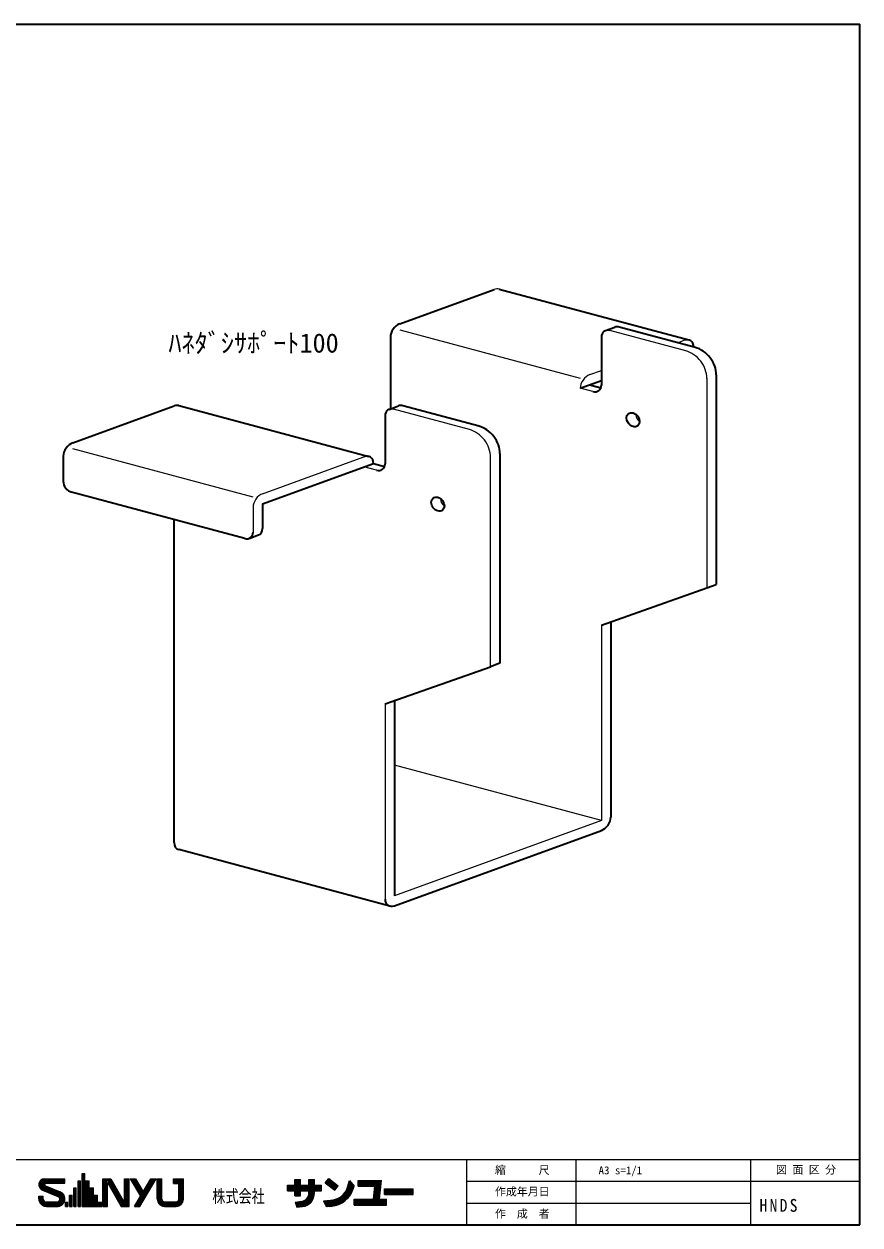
# Model space of a CAD drawing. Units: millimetres on the paper. Extents: x -405 to 405, y -286 to 286.
# Drawn here: x 213.6 to 405, y 11 to 286 of the extents above; entities that cross this region are included whole.
import ezdxf
from ezdxf.enums import TextEntityAlignment as Align

# ---------------------------------------------------------------- set-up
doc = ezdxf.new("R2010")
doc.units = ezdxf.units.MM
for name, color, linetype, lineweight in [('0-1_本体', 7, 'Continuous', 35), ('0-8_寸法', 4, 'Continuous', 18), ('F-0_枠図面', 4, 'Continuous', 18)]:
    doc.layers.add(name, color=color, linetype=linetype, lineweight=lineweight)
doc.layers.add('F-2_文字1', color=7, linetype='Continuous')
doc.layers.add('F-3_文字2', color=7, linetype='Continuous')
doc.styles.add('ＭＳ ゴシック', font='')
doc.styles.get('ＭＳ ゴシック').set_extended_font_data('MS Gothic')

msp = doc.modelspace()

# ---------------------------------------------------------------- linework, layer by layer
at = {"layer": '0-1_本体'}
for p, q in [((299.667, 217.358), (321.281, 225.225)), ((322.38, 225.306), (365.846, 213.659)), ((346.733, 215.788), (348.894, 216.575)), ((367.315, 211.932), (349.895, 216.6)), ((297.506, 214.272), (297.506, 197.871)), ((345.802, 214.331), (345.802, 203.331)), ((340.972, 202.625), (345.802, 204.383)), ((372.111, 205.682), (372.111, 157.647)), ((340.972, 202.624), (340.972, 202.625)), ((343.133, 203.412), (345.7, 202.724)), ((224.773, 190.099), (247.985, 198.548)), ((249.084, 198.628), (292.55, 186.981)), ((297.211, 197.764), (299.372, 198.551)), ((317.793, 193.908), (300.373, 198.575)), ((296.28, 196.306), (296.28, 185.306)), ((222.612, 187.013), (222.612, 181.299)), ((322.589, 187.657), (322.589, 139.623)), ((268.24, 176.153), (293.612, 185.387)), ((293.612, 185.387), (296.178, 184.699)), ((264.147, 168.184), (224.53, 178.799)), ((268.24, 176.153), (268.24, 170.453)), ((247.984, 98.546), (247.984, 172.514)), ((265.146, 168.208), (267.308, 168.995)), ((345.802, 148.331), (369.95, 156.86)), ((369.95, 156.86), (372.111, 157.647)), ((347.963, 149.094), (347.963, 104.418)), ((296.28, 130.306), (320.428, 138.836)), ((322.589, 139.623), (320.428, 138.836)), ((298.441, 131.07), (298.441, 86.393)), ((298.44, 84.093), (345.802, 101.331)), ((297.338, 84.013), (249.042, 96.954))]:
    msp.add_line(p, q, dxfattribs=at)
at = {"layer": '0-1_本体', "color": 4, "lineweight": 18}
for p, q in [((299.667, 215.993), (340.972, 204.925)), ((365.154, 211.145), (347.734, 215.813)), ((363.231, 213.027), (364.748, 213.579)), ((366.871, 212.051), (366.908, 212.065)), ((366.908, 212.041), (366.908, 212.066)), ((343.133, 205.712), (345.802, 206.683)), ((369.95, 204.895), (369.95, 156.86)), ((343.87, 201.849), (340.972, 202.625)), ((315.632, 193.121), (298.212, 197.789)), ((266.079, 177.666), (224.773, 188.734)), ((268.24, 178.453), (291.452, 186.901)), ((294.348, 183.824), (291.45, 184.601)), ((320.428, 138.836), (320.428, 186.871)), ((266.079, 175.366), (266.079, 169.666)), ((296.28, 130.306), (296.28, 85.605)), ((345.802, 103.631), (298.441, 86.393))]:
    msp.add_line(p, q, dxfattribs=at)
msp.add_lwpolyline([(345.802, 148.331), (345.802, 103.631), (298.441, 116.321)], dxfattribs=at)
for centre, major_axis, ratio, start_param, end_param in [((321.28, 222.925), (1.528, 2.183), 0.7, 0.2472663, 0.7855464), ((365.12, 206.154), (-3.409, 4.443), 0.77, 3.9252521, 5.4995259), ((343.133, 203.412), (1.528, 2.183), 0.7, 0.7849535, 2.3566391), ((355.208, 196.176), (-1.065, 1.388), 0.77, 0.7546607, 1.910588), ((315.599, 188.13), (-3.409, 4.443), 0.77, 3.9252521, 5.4995259), ((268.24, 176.153), (1.528, 2.183), 0.7, 0.7849535, 2.3566391), ((310.515, 176.858), (-1.065, 1.388), 0.77, 0.7546607, 1.910588)]:
    msp.add_ellipse(centre, major_axis=major_axis, ratio=ratio, start_param=start_param, end_param=end_param, dxfattribs=at)
at = {"layer": '0-1_本体'}
for centre, major_axis, ratio, start_param, end_param in [((299.667, 215.058), (1.528, 2.183), 0.7, 0.7849535, 2.3566391), ((347.734, 213.813), (-1.364, 1.777), 0.77, 5.4925709, 7.0737997), ((349.895, 214.6), (-1.364, 1.777), 0.77, 5.4925709, 6.0458493), ((364.746, 211.278), (1.528, 2.183), 0.7, 5.4976389, 7.0687317), ((367.282, 206.941), (-3.409, 4.443), 0.77, 3.9252521, 5.4995259), ((343.87, 203.849), (-1.364, 1.777), 0.77, 2.3509783, 3.932207), ((247.984, 196.247), (1.528, 2.183), 0.7, 0.2472663, 0.7855464), ((300.373, 196.575), (-1.364, 1.777), 0.77, 5.4925709, 6.0458493), ((298.212, 195.789), (-1.364, 1.777), 0.77, 5.4925709, 7.0737997), ((317.76, 188.917), (-3.409, 4.443), 0.77, 3.9252521, 5.4995259), ((224.773, 187.799), (1.528, 2.183), 0.7, 0.7849535, 2.3566391), ((291.45, 184.601), (1.528, 2.183), 0.7, 5.4976389, 7.0687317), ((294.348, 185.824), (-1.364, 1.777), 0.77, 2.3509783, 3.932207), ((224.544, 180.795), (-1.364, 1.777), 0.77, 0.7836594, 2.3579332), ((264.147, 170.184), (-1.364, 1.777), 0.77, 2.3509783, 3.932207), ((266.308, 170.97), (-1.364, 1.777), 0.77, 2.901742, 3.932207), ((345.802, 103.631), (1.528, 2.183), 0.7, 3.9265462, 5.4982318), ((250.145, 99.334), (1.528, 2.183), 0.7, 2.3560463, 3.3915769), ((298.441, 86.393), (1.528, 2.183), 0.7, 2.3560463, 3.927139)]:
    msp.add_ellipse(centre, major_axis=major_axis, ratio=ratio, start_param=start_param, end_param=end_param, dxfattribs=at)
for centre in [(353.046, 195.39), (308.354, 176.071)]:
    msp.add_ellipse(centre, major_axis=(-1.065, 1.388), ratio=0.77, dxfattribs=at)
at = {"layer": 'F-0_枠図面', "color": 7, "lineweight": 35}
for p, q in [((15.5, 286), (405, 286)), ((405, 11), (405, 286)), ((405, 16), (405, 16))]:
    msp.add_line(p, q, dxfattribs=at)
at = {"layer": 'F-0_枠図面'}
for p, q in [((15.5, 26), (405, 26)), ((315, 11), (315, 26)), ((340, 11), (340, 26)), ((380, 11), (380, 26)), ((226.976, 22.771), (227.576, 22.771)), ((226.976, 15.244), (226.976, 22.771)), ((227.187, 15.244), (227.187, 22.771)), ((227.398, 15.244), (227.398, 22.771)), ((227.576, 21.106), (227.576, 22.771)), ((217.018, 20.184), (218.359, 20.184)), ((217.029, 20.395), (218.387, 20.395)), ((217.041, 19.973), (218.572, 19.973)), ((217.074, 20.606), (223.013, 20.606)), ((217.098, 19.762), (219.08, 19.762)), ((217.156, 20.817), (223.013, 20.817)), ((217.196, 19.551), (219.588, 19.551)), ((217.285, 21.028), (223.013, 21.028)), ((217.345, 19.34), (220.097, 19.34)), ((217.48, 21.239), (223.013, 21.239)), ((217.807, 21.45), (223.013, 21.45)), ((218.35, 21.572), (223.013, 21.572)), ((218.525, 19.992), (221.945, 18.574)), ((218.608, 20.539), (223.013, 20.539)), ((223.013, 20.539), (223.013, 21.572)), ((225.045, 15.244), (225.045, 19.485)), ((225.045, 19.485), (225.588, 19.485)), ((225.256, 15.244), (225.256, 19.485)), ((225.466, 15.244), (225.466, 19.485)), ((225.588, 15.244), (225.588, 19.485)), ((226.01, 21.106), (226.555, 21.106)), ((226.01, 15.244), (226.01, 21.106)), ((226.221, 15.244), (226.221, 21.106)), ((226.432, 15.244), (226.432, 21.106)), ((226.555, 15.244), (226.555, 21.106)), ((227.576, 21.106), (228.542, 21.106)), ((227.609, 15.244), (227.609, 21.106)), ((227.82, 15.244), (227.82, 21.106)), ((228.031, 15.244), (228.031, 21.106)), ((228.242, 15.244), (228.242, 21.106)), ((228.453, 15.244), (228.453, 21.106)), ((228.542, 19.485), (228.542, 21.106)), ((228.542, 19.485), (229.508, 19.485)), ((228.664, 15.244), (228.664, 19.485)), ((228.875, 15.244), (228.875, 19.485)), ((229.086, 15.244), (229.086, 19.485)), ((229.297, 15.244), (229.297, 19.485)), ((229.508, 17.864), (229.508, 19.485)), ((231.672, 21.572), (233.504, 21.572)), ((231.672, 15.244), (231.672, 21.572)), ((231.883, 15.244), (231.883, 21.572)), ((232.094, 15.244), (232.094, 21.572)), ((232.305, 15.244), (232.305, 21.572)), ((232.51, 21.596), (236.078, 15.244)), ((232.516, 15.244), (232.516, 21.572)), ((232.738, 15.244), (232.738, 20.759)), ((232.738, 20.759), (235.836, 15.244)), ((232.766, 21.572), (236.319, 15.244)), ((233.008, 21.572), (236.562, 15.244)), ((233.25, 21.572), (236.718, 15.395)), ((233.504, 21.572), (236.602, 16.056)), ((236.602, 16.056), (236.602, 21.572)), ((236.602, 21.572), (237.668, 21.572)), ((236.824, 15.244), (236.824, 21.572)), ((237.035, 15.244), (237.035, 21.572)), ((237.246, 15.244), (237.246, 21.572)), ((237.457, 15.244), (237.457, 21.572)), ((237.668, 15.244), (237.668, 21.572)), ((237.901, 21.572), (239.14, 21.572)), ((237.901, 21.572), (240.278, 17.566)), ((238.146, 21.572), (240.53, 17.555)), ((238.391, 21.572), (240.653, 17.762)), ((238.637, 21.572), (240.776, 17.968)), ((238.882, 21.572), (240.898, 18.175)), ((239.14, 21.572), (240.898, 18.61)), ((239.158, 15.244), (242.914, 21.572)), ((239.403, 15.244), (243.16, 21.572)), ((239.649, 15.244), (243.405, 21.572)), ((239.894, 15.244), (243.65, 21.572)), ((240.139, 15.244), (243.896, 21.572)), ((240.898, 18.61), (242.656, 21.572)), ((242.656, 21.572), (243.896, 21.572)), ((244.129, 16.909), (244.129, 21.572)), ((244.129, 21.572), (245.195, 21.572)), ((244.34, 16.781), (244.34, 21.572)), ((244.551, 16.781), (244.551, 21.572)), ((244.762, 16.781), (244.762, 21.572)), ((244.973, 16.781), (244.973, 21.572)), ((245.195, 16.909), (245.195, 21.572)), ((247.859, 21.572), (250.124, 21.572)), ((247.859, 20.506), (247.859, 21.572)), ((247.859, 20.506), (249.058, 20.506)), ((248.07, 20.506), (248.07, 21.572)), ((248.281, 20.506), (248.281, 21.572)), ((248.492, 20.506), (248.492, 21.572)), ((248.703, 20.506), (248.703, 21.572)), ((248.914, 20.506), (248.914, 21.572)), ((249.058, 16.909), (249.058, 20.506)), ((249.125, 20.506), (249.125, 21.572)), ((249.28, 16.781), (249.28, 21.572)), ((249.491, 16.781), (249.491, 21.572)), ((249.702, 16.781), (249.702, 21.572)), ((249.913, 16.781), (249.913, 21.572)), ((250.124, 16.909), (250.124, 21.572)), ((273.98, 20.127), (275.661, 20.127)), ((273.98, 18.809), (273.98, 20.127)), ((273.98, 20.074), (281.725, 20.074)), ((273.98, 19.863), (281.725, 19.863)), ((273.98, 19.652), (281.725, 19.652)), ((273.98, 19.441), (281.725, 19.441)), ((275.661, 20.127), (275.661, 21.379)), ((275.661, 21.379), (276.913, 21.379)), ((275.872, 17.655), (275.872, 21.379)), ((276.083, 17.655), (276.083, 21.379)), ((276.293, 17.655), (276.293, 21.379)), ((276.504, 17.655), (276.504, 21.379)), ((276.715, 17.655), (276.715, 21.379)), ((276.913, 20.127), (276.913, 21.379)), ((276.913, 20.127), (278.858, 20.127)), ((278.858, 21.379), (280.11, 21.379)), ((278.858, 20.127), (278.858, 21.379)), ((279.069, 15.969), (279.069, 21.379)), ((279.28, 16.176), (279.28, 21.379)), ((279.491, 16.428), (279.491, 21.379)), ((279.702, 16.749), (279.702, 21.379)), ((279.913, 17.199), (279.913, 21.379)), ((280.11, 20.127), (280.11, 21.379)), ((280.11, 20.127), (281.725, 20.127)), ((281.725, 18.809), (281.725, 20.127)), ((282.609, 20.65), (283.373, 21.643)), ((282.609, 20.65), (284.752, 19.002)), ((282.738, 20.817), (284.88, 19.17)), ((282.867, 20.985), (285.009, 19.337)), ((282.995, 21.152), (285.138, 19.504)), ((283.124, 21.319), (285.266, 19.671)), ((283.253, 21.486), (285.395, 19.838)), ((283.373, 21.643), (285.515, 19.995)), ((283.382, 15.265), (289.051, 19.421)), ((284.752, 19.002), (285.515, 19.995)), ((286.521, 17.827), (289.152, 19.756)), ((287.145, 18.547), (289.134, 20.004)), ((287.43, 19.016), (288.996, 20.164)), ((287.612, 19.412), (288.858, 20.325)), ((287.737, 19.765), (288.72, 20.486)), ((287.767, 19.864), (288.152, 21.149)), ((287.838, 20.1), (288.583, 20.646)), ((287.938, 20.435), (288.445, 20.807)), ((288.039, 20.771), (288.307, 20.967)), ((288.152, 21.149), (289.202, 19.923)), ((289.048, 19.408), (289.202, 19.923)), ((290.088, 19.896), (290.088, 21.149)), ((290.088, 21.149), (295.458, 21.149)), ((290.088, 20.938), (295.223, 20.938)), ((290.088, 20.727), (294.988, 20.727)), ((290.088, 20.516), (294.753, 20.516)), ((290.088, 20.305), (294.518, 20.305)), ((290.088, 20.094), (294.282, 20.094)), ((290.088, 19.896), (293.929, 19.896)), ((293.607, 16.93), (293.929, 19.896)), ((293.713, 16.811), (294.059, 19.988)), ((293.925, 16.811), (294.282, 20.094)), ((294.138, 16.811), (294.518, 20.305)), ((294.35, 16.811), (294.753, 20.516)), ((294.562, 16.811), (294.988, 20.727)), ((294.774, 16.811), (295.223, 20.938)), ((294.999, 16.93), (295.458, 21.149)), ((296.153, 17.952), (296.153, 19.27)), ((296.153, 19.27), (302.745, 19.27)), ((302.745, 17.952), (302.745, 19.27)), ((315, 21), (405, 21)), ((217.018, 17.575), (218.05, 17.575)), ((217.018, 16.976), (217.018, 17.575)), ((217.019, 17.442), (218.051, 17.442)), ((217.019, 17.231), (218.051, 17.231)), ((217.019, 17.02), (218.051, 17.02)), ((217.026, 16.809), (218.064, 16.809)), ((217.059, 16.598), (218.146, 16.598)), ((217.574, 19.129), (220.605, 19.129)), ((217.851, 18.974), (221.384, 17.509)), ((217.985, 18.918), (221.114, 18.918)), ((218.05, 16.942), (218.05, 17.575)), ((218.493, 18.707), (221.622, 18.707)), ((219.002, 18.497), (222.107, 18.497)), ((219.51, 18.286), (222.412, 18.286)), ((220.019, 18.075), (222.619, 18.075)), ((220.527, 17.864), (222.767, 17.864)), ((221.036, 17.653), (222.875, 17.653)), ((221.52, 17.442), (222.949, 17.442)), ((221.725, 17.231), (222.994, 17.231)), ((221.733, 16.598), (222.971, 16.598)), ((221.804, 17.02), (223.012, 17.02)), ((221.806, 16.809), (223.005, 16.809)), ((224.079, 17.864), (224.623, 17.864)), ((224.079, 15.244), (224.079, 17.864)), ((224.29, 15.244), (224.29, 17.864)), ((224.501, 15.244), (224.501, 17.864)), ((224.623, 15.244), (224.623, 17.864)), ((229.508, 17.864), (230.473, 17.864)), ((229.508, 15.244), (229.508, 17.864)), ((229.719, 15.244), (229.719, 17.864)), ((229.929, 15.244), (229.929, 17.864)), ((230.14, 15.244), (230.14, 17.864)), ((230.351, 15.244), (230.351, 17.864)), ((230.473, 16.243), (230.473, 17.864)), ((238.9, 15.244), (240.278, 17.566)), ((244.129, 16.887), (244.151, 16.887)), ((244.134, 16.781), (245.208, 16.781)), ((244.164, 16.57), (245.299, 16.57)), ((248.953, 16.57), (250.089, 16.57)), ((249.044, 16.781), (250.119, 16.781)), ((273.98, 19.23), (281.725, 19.23)), ((273.98, 19.02), (281.725, 19.02)), ((273.98, 18.809), (275.661, 18.809)), ((275.661, 17.655), (275.661, 18.809)), ((275.661, 17.655), (276.913, 17.655)), ((275.781, 16.058), (279.563, 16.529)), ((276.913, 18.809), (278.858, 18.809)), ((276.913, 17.655), (276.913, 18.809)), ((277.243, 16.453), (279.626, 16.749)), ((278.061, 16.767), (279.6, 16.959)), ((278.351, 17.016), (279.574, 17.168)), ((278.54, 17.252), (279.548, 17.377)), ((278.752, 15.88), (278.752, 17.673)), ((278.858, 18.28), (278.858, 18.809)), ((278.858, 15.88), (278.858, 18.277)), ((280.11, 18.809), (281.725, 18.809)), ((280.11, 18.285), (280.11, 18.809)), ((282.22, 16.534), (283.805, 16.663)), ((282.22, 16.534), (282.78, 15.216)), ((282.314, 16.313), (282.665, 16.57)), ((282.398, 16.113), (283.066, 16.603)), ((282.483, 15.914), (283.467, 16.635)), ((282.568, 15.715), (283.869, 16.668)), ((282.653, 15.515), (284.3, 16.723)), ((282.737, 15.316), (284.834, 16.852)), ((282.98, 15.232), (285.708, 17.231)), ((283.783, 15.297), (288.937, 19.075)), ((284.189, 15.333), (288.786, 18.703)), ((284.643, 15.404), (288.582, 18.291)), ((285.182, 15.538), (288.292, 17.817)), ((285.914, 15.813), (287.809, 17.202)), ((289.199, 15.546), (289.199, 16.93)), ((289.199, 16.93), (293.607, 16.93)), ((289.199, 16.811), (296.647, 16.811)), ((289.199, 16.6), (296.647, 16.6)), ((294.999, 16.93), (296.647, 16.93)), ((296.153, 19.112), (302.745, 19.112)), ((296.153, 18.901), (302.745, 18.901)), ((296.153, 18.69), (302.745, 18.69)), ((296.153, 18.479), (302.745, 18.479)), ((296.153, 18.268), (302.745, 18.268)), ((296.153, 18.057), (302.745, 18.057)), ((296.153, 17.952), (302.745, 17.952)), ((296.647, 15.546), (296.647, 16.93)), ((217.121, 16.387), (218.348, 16.387)), ((217.213, 16.176), (222.818, 16.176)), ((217.343, 15.965), (222.688, 15.965)), ((217.522, 15.754), (222.51, 15.754)), ((217.776, 15.543), (222.255, 15.543)), ((218.202, 15.332), (221.829, 15.332)), ((218.716, 16.276), (221.25, 16.276)), ((218.75, 15.244), (221.425, 15.244)), ((221.54, 16.387), (222.91, 16.387)), ((223.113, 15.244), (223.113, 16.243)), ((223.113, 16.243), (223.657, 16.243)), ((223.113, 15.244), (223.657, 15.244)), ((223.289, 15.244), (223.289, 16.243)), ((223.5, 15.244), (223.5, 16.243)), ((223.657, 15.244), (223.657, 16.243)), ((224.079, 15.244), (224.623, 15.244)), ((225.045, 15.244), (225.588, 15.244)), ((226.01, 15.244), (226.555, 15.244)), ((226.976, 15.244), (231.439, 15.244)), ((230.473, 16.243), (231.439, 16.243)), ((230.562, 15.244), (230.562, 16.243)), ((230.773, 15.244), (230.773, 16.243)), ((230.984, 15.244), (230.984, 16.243)), ((231.195, 15.244), (231.195, 16.243)), ((231.406, 15.244), (231.406, 16.243)), ((231.439, 15.244), (231.439, 16.243)), ((231.672, 15.244), (232.738, 15.244)), ((235.836, 15.244), (237.668, 15.244)), ((238.9, 15.244), (240.139, 15.244)), ((244.222, 16.359), (245.555, 16.359)), ((244.313, 16.149), (249.94, 16.149)), ((244.442, 15.938), (249.811, 15.938)), ((244.622, 15.727), (249.631, 15.727)), ((244.882, 15.516), (249.371, 15.516)), ((245.347, 15.305), (248.905, 15.305)), ((245.794, 16.309), (248.459, 16.309)), ((245.794, 15.244), (248.459, 15.244)), ((248.698, 16.359), (250.031, 16.359)), ((275.712, 16.262), (277.236, 16.452)), ((275.712, 16.262), (276.122, 15.051)), ((275.85, 15.854), (279.384, 16.294)), ((275.919, 15.65), (279.16, 16.054)), ((275.988, 15.446), (278.867, 15.805)), ((276.057, 15.242), (278.447, 15.54)), ((276.122, 15.051), (277.404, 15.211)), ((282.78, 15.216), (284.096, 15.322)), ((289.199, 16.389), (296.647, 16.389)), ((289.199, 16.178), (296.647, 16.178)), ((289.199, 15.967), (296.647, 15.967)), ((289.199, 15.756), (296.647, 15.756)), ((289.199, 15.546), (296.647, 15.546)), ((315, 16), (380, 16))]:
    msp.add_line(p, q, dxfattribs=at)
at = {"layer": 'F-0_枠図面', "color": 7, "lineweight": 35}
msp.add_lwpolyline([(15.5, 286), (15.5, 11), (405, 11)], dxfattribs=at)
at = {"layer": 'F-0_枠図面'}
for centre, radius, start, end in [((218.368, 20.221), 1.35, 90.76968, 251.60579), ((218.634, 20.255), 0.284, 92.62549, 247.52919), ((283.531, 21.054), 4.4, 273.5696, 344.30289), ((283.527, 21.058), 5.762, 273.9684, 344.73839), ((218.75, 16.976), 1.732, 179.99979, 270.00009), ((218.716, 16.942), 0.666, 179.99979, 270.00009), ((221.182, 16.908), 0.632, 267.5421, 69.85329), ((221.282, 16.975), 1.731, 269.93188, 67.46921), ((245.794, 16.909), 1.665, 179.99979, 270.00009), ((245.794, 16.909), 0.6, 179.99979, 270.00009), ((248.459, 16.909), 0.6, 270.00009, 0), ((248.459, 16.909), 1.665, 270.00009, 0), ((277.007, 18.289), 1.851, 277.12369, 0.28418), ((277.007, 18.289), 3.103, 277.45369, 359.92859)]:
    msp.add_arc(centre, radius, start, end, dxfattribs=at)

# ---------------------------------------------------------------- texts
at = {"layer": '0-8_寸法', "color": 7, "style": 'ＭＳ ゴシック'}
msp.add_text('ﾊﾈﾀﾞｼｻﾎﾟｰﾄ100', height=4.399, dxfattribs=at).set_placement((246.692, 209.446), align=Align.BOTTOM_LEFT)
at = {"layer": 'F-0_枠図面', "color": 7, "style": 'ＭＳ ゴシック', "width": 0.75}
msp.add_text('株式会社', height=2.933, dxfattribs=at).set_placement((256.74, 15.225), align=Align.BOTTOM_LEFT)
at = {"layer": 'F-2_文字1', "style": 'ＭＳ ゴシック'}
for s, p in [('縮\u3000\u3000\u3000尺', (321.443, 22.102)), ('図 面 区 分', (385.788, 22.184)), ('作成年月日', (321.443, 17.175)), ('作\u3000成\u3000者', (321.443, 12.102))]:
    msp.add_text(s, height=1.833, dxfattribs=at).set_placement(p, align=Align.BOTTOM_LEFT)
at = {"layer": 'F-3_文字2', "style": 'ＭＳ ゴシック'}
msp.add_text('A3 s=1/1', height=1.833, dxfattribs=at).set_placement((345.16, 22.049), align=Align.BOTTOM_LEFT)
at = {"layer": 'F-3_文字2', "insert": (381.999, 13.974), "char_height": 2.933, "attachment_point": 7, "style": 'ＭＳ ゴシック'}
msp.add_mtext('\\T1.28;\\W0.9;HNDS', dxfattribs=at)

doc.saveas('drawing.dxf')
